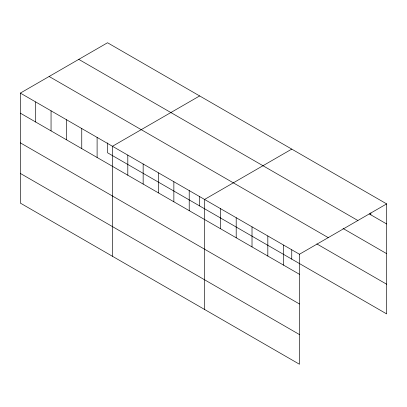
<?xml version="1.0" encoding="UTF-8"?>
<svg xmlns="http://www.w3.org/2000/svg" width="407" height="407" viewBox="0 0 407 407"><rect width="100%" height="100%" fill="white"/><g stroke="black" fill="none" stroke-linecap="round" stroke-linejoin="round"><path stroke-width="0.61" d="M20.35 93.096L299.46 254.238L299.46 364.245L20.35 203.103L20.35 93.096L107.54 42.755L386.65 203.897L386.65 313.904L107.54 152.762L107.54 142.872M199.644 95.935L112.459 146.271L112.459 256.278M291.753 149.11L204.563 199.45L204.563 309.457M299.46 254.238L386.65 203.897M369.2 213.894L386.65 223.972M78.765 59.366L357.88 220.513M343.02 228.459L386.65 253.647M49.12 76.48L328.235 237.627M316.839 243.925L386.65 284.228M20.35 113.166L299.46 274.308M20.35 142.842L299.46 303.988M20.35 173.423L299.46 334.564M370.833 212.958L370.833 214.84M291.753 249.842L291.753 259.117M283.643 245.106L283.643 265.176M267.826 235.974L267.826 256.044M252.014 226.841L252.014 246.912M236.197 217.709L236.197 237.785M220.38 208.582L220.38 228.653M199.644 196.667L199.644 205.942M189.214 190.588L189.214 210.658M173.86 181.72L173.86 201.796M158.511 172.858L158.511 192.933M143.157 163.996L143.157 184.066M127.808 155.133L127.808 175.203M97.105 137.408L97.105 157.478M81.756 128.546L81.756 148.616M66.402 119.683L66.402 139.754M51.053 110.821L51.053 130.891M35.699 101.959L35.699 122.029"/></g></svg>
